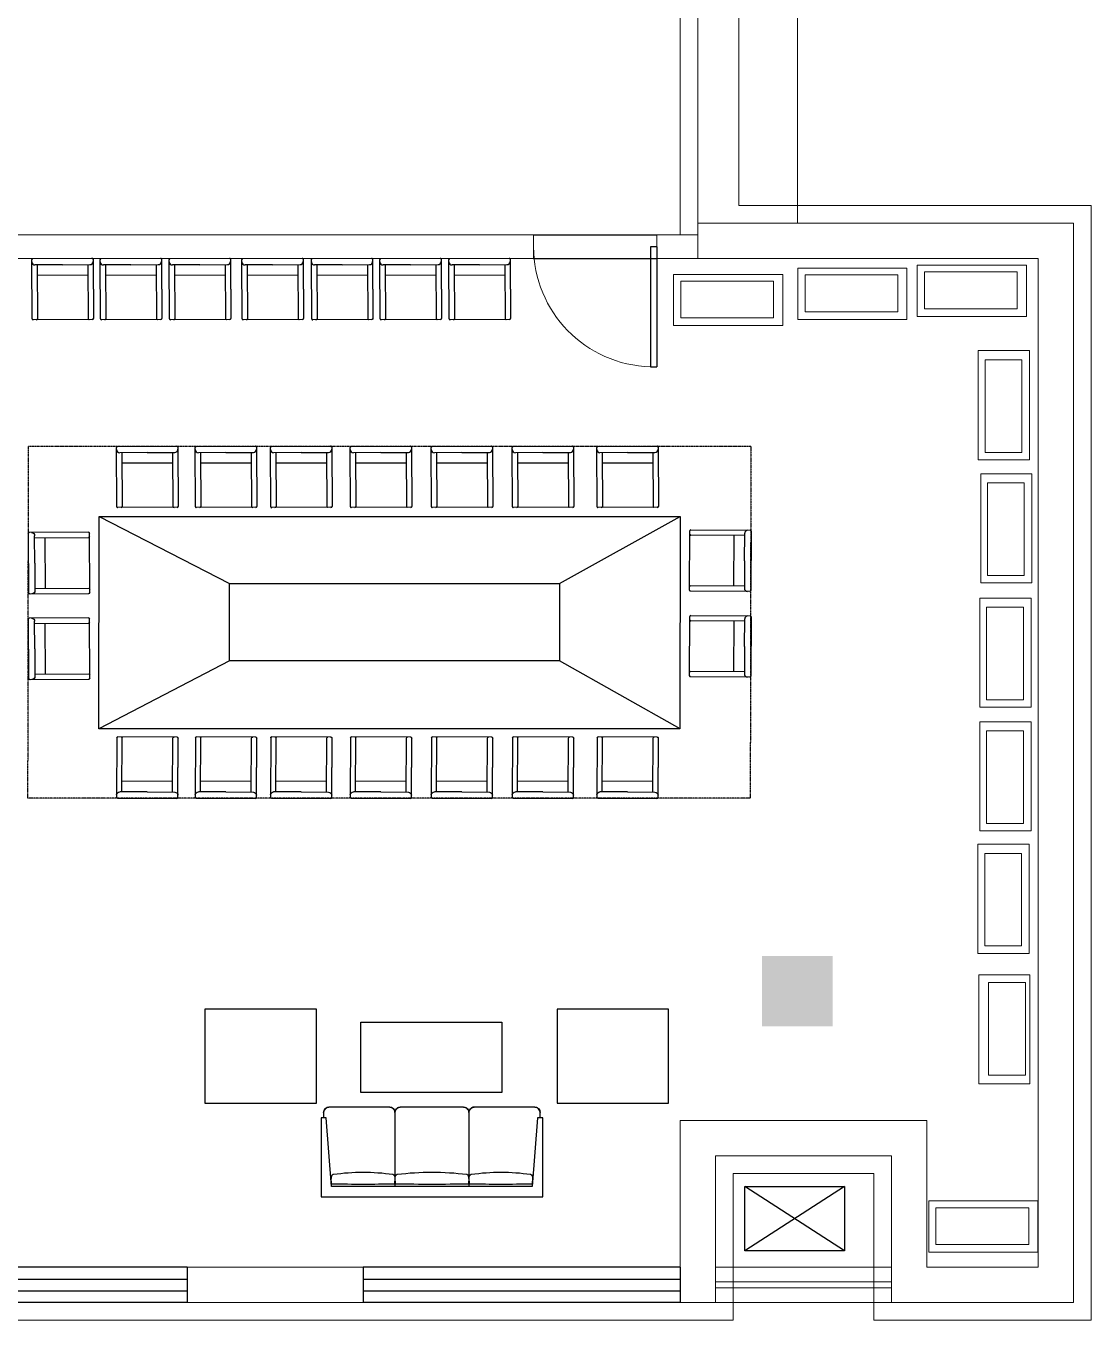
# Model space of a CAD drawing. Header units: millimetres. Extents: x -256770 to -120364, y -28508 to 286799.
# Drawn here: x -139664 to -130590, y -17074 to -6042 of the extents above; entities that cross this region are included whole.
import ezdxf

# ---------------------------------------------------------------- set-up
doc = ezdxf.new("R2010")
doc.units = ezdxf.units.MM
doc.linetypes.add('DASH', pattern=[0.35, 0.25, -0.1])
doc.linetypes.add('DASHED', pattern=[0.75, 0.5, -0.25])
for name, color, linetype in [('07家具', 146, 'Continuous'), ('COLUMN', 7, 'Continuous'), ('PUB_HATCH', 251, 'Continuous'), ('STAIR', 36, 'Continuous'), ('WALL', 7, 'Continuous'), ('WINDOW', 16, 'Continuous'), ('保温层', 6, 'DASH'), ('木柜', 21, 'Continuous'), ('格网', 90, 'Continuous')]:
    doc.layers.add(name, color=color, linetype=linetype)

# ---------------------------------------------------------------- blocks, each defined once
blk = doc.blocks.new('0-空调')
at = {"layer": 'PUB_HATCH'}
blk.add_lwpolyline([(1401460, 742280), (1402310, 742280), (1402310, 741730), (1401460, 741730)], close=True, dxfattribs=at)
for points in [[(1402310, 742280), (1401460, 741730)], [(1402310, 741730), (1401460, 742280)]]:
    blk.add_lwpolyline(points, dxfattribs=at)
blk = doc.blocks.new('$TCHSYS$WIN2D')
for p, q in [((-0.5, 0.5), (0.5, 0.5)), ((-0.5, 0.5), (-0.5, -0.5)), ((0.5, 0.5), (0.5, -0.5)), ((0.5, 0.1667), (-0.5, 0.1667)), ((0.5, -0.1667), (-0.5, -0.1667)), ((-0.5, -0.5), (0.5, -0.5))]:
    blk.add_line(p, q)
blk = doc.blocks.new('$DorLib2D$00000001')
for p, q in [((0.45, 0.975), (0.5, 0.975)), ((0.45, 0), (0.45, 0.975)), ((0.5, 0), (0.5, 0.975)), ((0.5, 0), (0.45, 0))]:
    blk.add_line(p, q)
at = {"lineweight": 13}
blk.add_arc((0.475, 0), 0.975, 91.4693, 180, dxfattribs=at)
blk = doc.blocks.new('做成ACAD TuKuai0305')
at = {"color": 143}
for p, q in [((84, 886), (2184, 886)), ((84, 136), (84, 886)), ((84, 136), (84, 886)), ((84, 886), (1134, 886)), ((84, 886, 0), (2184, 886, 0)), ((84, 136, 0), (84, 886, 0)), ((1134, 886), (2184, 886)), ((2184, 886), (2184, 136)), ((2184, 886), (2184, 136)), ((2184, 886, 0), (2184, 136, 0)), ((184, 786), (134, 136)), ((2084, 786), (184, 786)), ((784, 86), (784, 786)), ((1484, 86), (1484, 786)), ((2134, 136), (2084, 786)), ((134, 136), (84, 136)), ((109, 136), (84, 136)), ((109, 136, 0), (84, 136, 0)), ((109, 86), (109, 136)), ((109, 86, 0), (109, 136, 0)), ((2184, 136), (2134, 136)), ((2184, 136), (2159, 136)), ((2159, 136), (2159, 86)), ((2184, 136, 0), (2159, 136, 0)), ((2159, 136, 0), (2159, 86, 0)), ((110, 74, 0), (109, 86, 0)), ((116, 61, 0), (110, 74, 0)), ((124, 50, 0), (116, 61, 0)), ((142, 39, 0), (124, 50, 0)), ((159, 36, 0), (142, 39, 0)), ((734, 36), (159, 36)), ((725, 36, 0), (159, 36, 0)), ((734, 36, 0), (725, 36, 0)), ((754, 40, 0), (734, 36, 0)), ((761, 44, 0), (754, 40, 0)), ((769, 50, 0), (761, 44, 0)), ((775, 57, 0), (769, 50, 0)), ((778, 62, 0), (775, 57, 0)), ((782, 72, 0), (778, 62, 0)), ((784, 86, 0), (782, 72, 0)), ((785, 75, 0), (784, 86, 0)), ((787, 67, 0), (785, 75, 0)), ((792, 58, 0), (787, 67, 0)), ((799, 50, 0), (792, 58, 0)), ((809, 42, 0), (799, 50, 0)), ((817, 39, 0), (809, 42, 0)), ((834, 36, 0), (817, 39, 0)), ((1127, 36), (834, 36)), ((1434, 36, 0), (834, 36, 0)), ((1134, 36), (1127, 36)), ((1141, 36), (1134, 36)), ((1434, 36), (1141, 36)), ((1448, 38, 0), (1434, 36, 0)), ((1464, 46, 0), (1448, 38, 0)), ((1475, 57, 0), (1464, 46, 0)), ((1479, 65, 0), (1475, 57, 0)), ((1482, 72, 0), (1479, 65, 0)), ((1484, 86, 0), (1482, 72, 0)), ((1487, 67, 0), (1484, 86, 0)), ((1491, 60, 0), (1487, 67, 0)), ((1499, 50, 0), (1491, 60, 0)), ((1507, 43, 0), (1499, 50, 0)), ((1521, 37, 0), (1507, 43, 0)), ((1534, 36, 0), (1521, 37, 0)), ((2109, 36), (1534, 36)), ((2109, 36, 0), (1534, 36, 0)), ((2124, 38, 0), (2109, 36, 0)), ((2144, 50, 0), (2124, 38, 0)), ((2156, 69, 0), (2144, 50, 0)), ((2159, 86, 0), (2156, 69, 0))]:
    blk.add_line(p, q, dxfattribs=at)
for centre, start, end in [((159, 86), 180, 270), ((734, 86), 270, 0), ((834, 86), 180, 270), ((1434, 86), 270, 0), ((1534, 86), 180, 270), ((2109, 86), 270, 0)]:
    blk.add_arc(centre, 50, start, end, dxfattribs=at)
at = {"layer": '07家具', "color": 143}
for centre, radius, start, end in [((335, 720), 154, 163.4675, 192.809), ((482, -15603), 16370, 88.9691, 91.0309), ((628, 720), 154, 347.191, 16.5325), ((940, 720), 154, 163.4675, 192.809), ((1134, -21332), 22099, 89.1128, 90.8872), ((1328, 720), 154, 347.191, 16.5325), ((1641, 720), 154, 163.4675, 192.809), ((1787, -15507), 16274, 88.9661, 91.0339), ((1932, 720), 154, 347.191, 16.5325), ((203, 690), 18.6, 192.809, 261.7994), ((482, 2599), 1948, 261.6887, 278.3113), ((761, 690), 18.6, 278.2006, 347.191), ((807, 690), 18.6, 192.809, 261.7994), ((1134, 3311), 2660, 262.8891, 277.1109), ((1461, 690), 18.6, 278.2006, 347.191), ((1509, 690), 18.6, 192.809, 261.7994), ((1787, 2587), 1936, 261.6631, 278.3369), ((2065, 690), 18.6, 278.2006, 347.191)]:
    blk.add_arc(centre, radius, start, end, dxfattribs=at)
blk = doc.blocks.new('_FZH')
blk.add_solid([(-0.5, -0.5), (0.5, -0.5), (-0.5, 0.5), (0.5, 0.5)])
blk = doc.blocks.new('A$C6D470B65')
at = {"color": 143}
for p, q in [((-168, 277), (-166, 283)), ((-168, -284), (-168, 277)), ((-166, 283), (-159, 286)), ((-159, 286), (402, 286)), ((402, 286), (409, 283)), ((409, 283), (412, 277)), ((412, 277), (412, -284)), ((-166, -291), (-168, -284)), ((-159, -294), (-166, -291)), ((395, -294), (-159, -294)), ((409, -291), (395, -294)), ((412, -284), (409, -291))]:
    blk.add_line(p, q, dxfattribs=at)
at = {"layer": '07家具', "color": 143}
for p, q in [((-168, -284), (-168, 277)), ((-159, 286), (402, 286)), ((352, -4), (352, 256)), ((412, 277), (412, -284)), ((352, 236), (-158, 236)), ((252, -244), (252, 236)), ((352, -4), (352, -264)), ((352, -244), (-158, -244)), ((402, -294), (-159, -294))]:
    blk.add_line(p, q, dxfattribs=at)
for centre, radius, start, end in [((-159, 277), 9.5, 90, 180), ((-158, 246), 10, 180, 270), ((382, 256), 30, 90, 180), ((402, 277), 9.5, 0, 90), ((-158, -254), 10, 90, 180), ((-159, -284), 9.5, 180, 270), ((382, -264), 30, 180, 270), ((402, -284), 9.5, 270, 0)]:
    blk.add_arc(centre, radius, start, end, dxfattribs=at)

msp = doc.modelspace()

# ---------------------------------------------------------------- linework, layer by layer
at = {"layer": '07家具', "color": 4}
for p, q in [((-139040, -10224), (-137930, -10794)), ((-135120, -10794), (-134090, -10224)), ((-137930, -11454), (-139043, -12034)), ((-134090, -12034), (-135120, -11454))]:
    msp.add_line(p, q, dxfattribs=at)
at = {"layer": '07家具', "color": 143, "linetype": 'DASHED'}
msp.add_lwpolyline([(-139642, -9625), (-133489, -9625), (-133494, -12624), (-139647, -12624)], close=True, dxfattribs=at)
at = {"layer": '07家具', "color": 143}
for points in [[(-139040, -10224), (-134090, -10224), (-134093, -12034), (-139043, -12034)], [(-137930, -10794), (-135120, -10794), (-135120, -11454), (-137930, -11454)]]:
    msp.add_lwpolyline(points, close=True, dxfattribs=at)
at = {"layer": '07家具', "color": 143, "ltscale": 100}
for points in [[(-138140, -15224), (-137190, -15224), (-137190, -14424), (-138140, -14424)], [(-135140, -15224), (-134190, -15224), (-134190, -14424), (-135140, -14424)], [(-136810, -14534), (-135610, -14534), (-135610, -15134), (-136810, -15134)]]:
    msp.add_lwpolyline(points, close=True, dxfattribs=at)
at = {"layer": 'PUB_HATCH', "linetype": 'ByBlock', "lineweight": 15}
for p, q in [((-133790, -16749), (-132290, -16749)), ((-133790, -16799), (-132290, -16799))]:
    msp.add_line(p, q, dxfattribs=at)
at = {"layer": 'STAIR', "linetype": 'ByBlock', "lineweight": 15}
for p, q in [((-133790, -16624), (-132290, -16624)), ((-132290, -16924), (-133790, -16924))]:
    msp.add_line(p, q, dxfattribs=at)
msp.add_lwpolyline([(-133090, -7724), (-133090, -5524)], dxfattribs=at)
at = {"layer": 'WALL', "color": 6, "linetype": 'ByBlock', "lineweight": 15}
for p, q in [((-134090, -7824), (-134090, -5424)), ((-133940, -7824), (-133940, -5424)), ((-135340, -7824), (-140490, -7824)), ((-133940, -7824), (-134290, -7824)), ((-134290, -7824), (-134290, -8024)), ((-134090, -7824), (-133940, -7824)), ((-133940, -7724), (-133940, -8024)), ((-133940, -7724), (-133740, -7724)), ((-133740, -7724), (-130740, -7724)), ((-130740, -7724), (-130740, -16924)), ((-140490, -8024), (-135340, -8024)), ((-134290, -8024), (-133940, -8024)), ((-133940, -8024), (-133840, -8024)), ((-133840, -8024), (-131040, -8024)), ((-131040, -8024), (-131040, -16624)), ((-134090, -15374), (-134090, -16624)), ((-131990, -15374), (-134090, -15374)), ((-131990, -15374), (-131990, -16624)), ((-133790, -15674), (-133790, -16924)), ((-132290, -15674), (-133790, -15674)), ((-132290, -15674), (-132290, -16924)), ((-136790, -16624), (-138290, -16624)), ((-138290, -16624), (-138290, -16924)), ((-136790, -16924), (-136790, -16624)), ((-134090, -16624), (-134090, -16924)), ((-131990, -16624), (-131040, -16624)), ((-138290, -16924), (-136790, -16924)), ((-134090, -16924), (-133790, -16924)), ((-132290, -16924), (-130740, -16924))]:
    msp.add_line(p, q, dxfattribs=at)
at = {"layer": 'WALL', "linetype": 'ByBlock', "lineweight": 15}
for p, q in [((-135340, -8024), (-135340, -7824)), ((-133940, -7724), (-133940, -7724))]:
    msp.add_line(p, q, dxfattribs=at)
at = {"layer": '保温层', "linetype": 'ByBlock', "lineweight": 15}
msp.add_lwpolyline([(-168440, -17074), (-160640, -17074), (-160640, -15824), (-159440, -15824), (-159440, -17074), (-151640, -17074), (-151640, -15824), (-150440, -15824), (-150440, -17074), (-142640, -17074), (-142640, -15824), (-141440, -15824), (-141440, -17074), (-133640, -17074), (-133640, -15824), (-132440, -15824), (-132440, -17074), (-130590, -17074), (-130590, -7574), (-133590, -7574), (-133590, -5674), (-132540, -5674), (-132540, -5524)], dxfattribs=at)
at = {"layer": '木柜', "color": 8, "linetype": 'ByBlock', "lineweight": 15}
for points in [[(-133217, -8160), (-133217, -8596), (-134147, -8596), (-134147, -8160)], [(-132159, -8108), (-132159, -8544), (-133089, -8544), (-133089, -8108)], [(-131141, -8082), (-131141, -8518), (-132071, -8518), (-132071, -8082)], [(-131219, -8139), (-131219, -8453), (-132009, -8453), (-132009, -8139)], [(-133295, -8217), (-133295, -8531), (-134084, -8531), (-134084, -8217)], [(-132237, -8165), (-132237, -8479), (-133027, -8479), (-133027, -8165)], [(-131551, -8810), (-131115, -8810), (-131115, -9740), (-131551, -9740)], [(-131494, -8888), (-131180, -8888), (-131180, -9678), (-131494, -9678)], [(-131531, -9859), (-131095, -9859), (-131095, -10789), (-131531, -10789)], [(-131474, -9937), (-131160, -9937), (-131160, -10726), (-131474, -10726)], [(-131538, -10919), (-131102, -10919), (-131102, -11849), (-131538, -11849)], [(-131481, -10997), (-131167, -10997), (-131167, -11787), (-131481, -11787)], [(-131538, -11974), (-131102, -11974), (-131102, -12904), (-131538, -12904)], [(-131481, -12052), (-131167, -12052), (-131167, -12841), (-131481, -12841)], [(-131554, -13018), (-131118, -13018), (-131118, -13948), (-131554, -13948)], [(-131497, -13096), (-131183, -13096), (-131183, -13885), (-131497, -13885)], [(-131547, -14130), (-131112, -14130), (-131112, -15060), (-131547, -15060)], [(-131463, -14196), (-131149, -14196), (-131149, -14985), (-131463, -14985)], [(-131045, -16059), (-131045, -16495), (-131974, -16495), (-131974, -16059)], [(-131122, -16116), (-131122, -16430), (-131912, -16430), (-131912, -16116)]]:
    msp.add_lwpolyline(points, close=True, dxfattribs=at)
at = {"layer": '格网', "color": 3}
msp.add_line((-135340, -7824), (-134290, -7824), dxfattribs=at)
at = {"layer": '格网', "color": 30, "ltscale": 100, "true_color": 0xf8991e}
msp.add_line((-135340, -8024), (-134290, -8024), dxfattribs=at)

# ---------------------------------------------------------------- block references
at = {"layer": '07家具', "color": 143, "linetype": 'ByBlock', "lineweight": 15, "yscale": 0.8999999999068677, "zscale": 0.9}
for p, xscale, rotation in [((-139355, -8395), 0.8999999997468378, 90.33220121468813), ((-138772, -8395), 0.8999999997468378, 90.33220121468813), ((-138184, -8395), 0.8999999997468378, 90.33220121468813), ((-137565, -8395), 0.8999999997468378, 90.33220121468813), ((-136973, -8395), 0.8999999997468378, 90.33220121468813), ((-136389, -8395), 0.8999999997468378, 90.33220121468813), ((-135802, -8395), 0.8999999997468378, 90.33220121468813), ((-138632, -9996), 0.8999999997468378, 90.33220121468813), ((-137962, -9996), 0.8999999997468378, 90.33220121468813), ((-137322, -9996), 0.8999999997468378, 90.33220121468813), ((-136642, -9996), 0.8999999997468378, 90.33220121468813), ((-135952, -9996), 0.8999999997468378, 90.33220121468813), ((-135262, -9996), 0.8999999997468378, 90.33220121468813), ((-134542, -9996), 0.8999999997468378, 90.33220121468813), ((-138632, -12255), -0.8999999997468378, 89.66779878531186), ((-137962, -12255), -0.8999999997468378, 89.66779878531186), ((-137322, -12255), -0.8999999997468378, 89.66779878531186), ((-136642, -12255), -0.8999999997468378, 89.66779878531186), ((-135952, -12255), -0.8999999997468378, 89.66779878531186), ((-135262, -12255), -0.8999999997468378, 89.66779878531186), ((-134542, -12255), -0.8999999997468378, 89.66779878531186)]:
    msp.add_blockref('A$C6D470B65', p, dxfattribs=dict(at, xscale=xscale, rotation=rotation))
at = {"layer": '07家具', "linetype": 'ByBlock', "lineweight": 15}
for name, p, xscale, yscale, zscale, rotation in [('A$C6D470B65', (-139272, -10616), -0.8999999999796645, 0.9000000001396984, 0.9000000001396983, 0.3322012146021969), ('A$C6D470B65', (-133859, -10596), 0.8999999999796645, 0.9000000001396984, 0.9000000001396983, 359.6677987853977), ('A$C6D470B65', (-139272, -11346), -0.8999999999796645, 0.9000000001396984, 0.9000000001396983, 0.3322012146021969), ('A$C6D470B65', (-133859, -11326), 0.8999999999796645, 0.9000000001396984, 0.9000000001396983, 359.6677987853977), ('做成ACAD TuKuai0305', (-137226, -15227, 0), -0.9, 0.9, 0.9, 180)]:
    msp.add_blockref(name, p, dxfattribs=dict(at, xscale=xscale, yscale=yscale, zscale=zscale, rotation=rotation))
at = {"layer": 'COLUMN', "linetype": 'ByBlock', "lineweight": 15, "xscale": 600, "yscale": 600, "zscale": 600, "rotation": 90}
msp.add_blockref('_FZH', (-133093, -14270), dxfattribs=at)
at = {"layer": 'PUB_HATCH', "linetype": 'ByBlock', "lineweight": 15}
msp.add_blockref('0-空调', (-1535000, -758214), dxfattribs=at)
at = {"layer": 'WINDOW', "linetype": 'ByBlock', "lineweight": 15}
for name, p, xscale, yscale, zscale, rotation in [('$DorLib2D$00000001', (-134815, -7924), 1050, -1050, 1050, 1.257791532424223e-08), ('$TCHSYS$WIN2D', (-139640, -16774), -2700, 300, -2700, 5.511487266574022e-08), ('$TCHSYS$WIN2D', (-135440, -16774), -2700, 300, -2700, 5.511487266574022e-08)]:
    msp.add_blockref(name, p, dxfattribs=dict(at, xscale=xscale, yscale=yscale, zscale=zscale, rotation=rotation))

doc.saveas('drawing.dxf')
